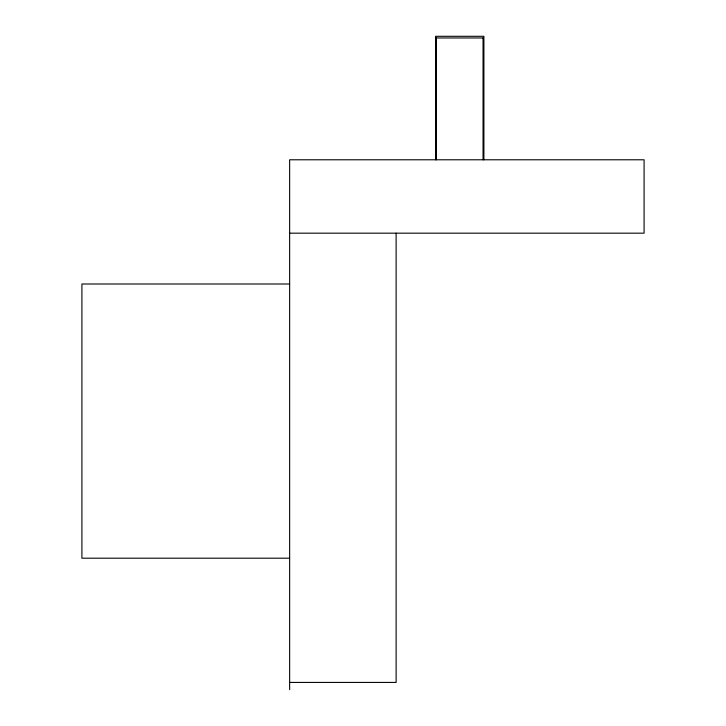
<?xml version="1.0" encoding="UTF-8"?>
<svg xmlns="http://www.w3.org/2000/svg" width="726" height="726" viewBox="0 0 726 726"><rect width="100%" height="100%" fill="white"/><g stroke="black" fill="none" stroke-linecap="round" stroke-linejoin="round"><path stroke-width="1.09" d="M436.244 37.961L483.207 37.961M289.638 233.173L644.089 233.173L644.089 159.784L289.638 159.784L289.638 689.7M289.638 284.002L81.911 284.002L81.911 558.203L289.638 558.203M289.638 682.422L396.124 682.422L396.124 233.173M483.897 159.784L483.897 36.3L435.555 36.3L435.555 159.784M483.053 37.961L483.053 159.784M436.399 37.961L436.399 159.784"/></g></svg>
